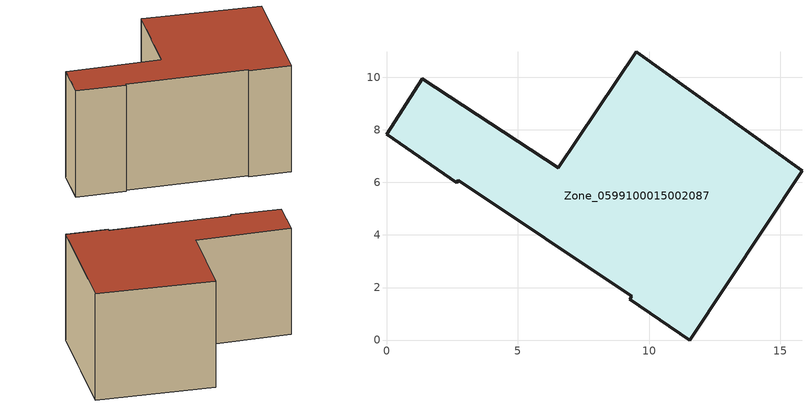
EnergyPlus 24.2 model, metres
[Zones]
Zone_0599100015002087
 floor ground (C_G): 11.55,0 9.27,1.55 9.34,1.66 2.73,6.08 2.67,5.98 0,7.83 1.36,9.95 6.55,6.56 9.5,10.97 15.82,6.45 z0.84
 wall outside (C_F): 9.5,10.97 6.55,6.56 1.36,9.95 0,7.83 2.67,5.98 2.73,6.08 9.34,1.66 9.27,1.55 11.55,0 15.82,6.45 9.5,10.97 z0.84:8.56
 roof outside (C_R): 2.73,6.08 9.34,1.66 9.27,1.55 11.55,0 15.82,6.45 9.5,10.97 6.55,6.56 1.36,9.95 0,7.83 2.67,5.98 z8.56
[BUILDING]
Pand.0599100015002087: North Axis=0; Terrain=City; Loads Convergence Tolerance Value=0.04; Temperature Convergence Tolerance Value=0.4; Solar Distribution=FullExterior; Maximum Number of Warmup Days=25; Minimum Number of Warmup Days=1
[Site:Location]
Rotterdam.The.Hague.AP_ZH_NLD Design_Conditions: Latitude=51.96; Longitude=4.45; Time Zone=1; Elevation=-4.5
[SITE:GROUNDTEMPERATURE:BUILDINGSURFACE]
18, 18, 18, 18, 18, 18, 18, 18, 18, 18, 18, 18
[MATERIAL] Thermal Absorptance=0.9; Solar Absorptance=0.7; Visible Absorptance=0.7
Name | Roughness | Thickness | Conductivity | Density | Specific Heat
G.TI.1965-1974 | MediumSmooth | 0.15 | 0.882353 | 540 | 1210
F.TI.1965-1974 | Rough | 0.3 | 0.697674 | 1920 | 840
R.TI.1965-1974 | MediumRough | 0.2 | 0.232558 | 1500 | 1000
[CONSTRUCTION]
C_G: G.TI.1965-1974
C_F: F.TI.1965-1974
C_R: R.TI.1965-1974
[ZONE]
Zone_0599100015002087: Type=1; Multiplier=1; Ceiling Height=Autocalculate; Volume=Autocalculate; Floor Area=autocalculate; Part of Total Floor Area=Yes
[ZONEINFILTRATION:DESIGNFLOWRATE]
Infil_Zone_0599100015002087: Zone or ZoneList or Space or SpaceList=Zone_0599100015002087; Schedule=AlwaysOn; Design Flow Rate Calculation Method=Flow/Area; Flow Rate per Floor Area=0.003; Constant Term Coefficient=1; Temperature Term Coefficient=0; Velocity Term Coefficient=0; Velocity Squared Term Coefficient=0
[HVACTEMPLATE:ZONE:IDEALLOADSAIRSYSTEM]
Zone_0599100015002087: Maximum Heating Supply Air Temperature=50; Minimum Cooling Supply Air Temperature=13; Maximum Heating Supply Air Humidity Ratio=0.0156; Minimum Cooling Supply Air Humidity Ratio=0.0077; Heating Limit=NoLimit; Cooling Limit=NoLimit; Dehumidification Control Type=ConstantSensibleHeatRatio; Cooling Sensible Heat Ratio=0.7; Dehumidification Setpoint=60; Humidification Control Type=None; Humidification Setpoint=30; Outdoor Air Method=None; Outdoor Air Flow Rate per Person=0.00944; Outdoor Air Flow Rate per Zone Floor Area=0; Outdoor Air Flow Rate per Zone=0; Demand Controlled Ventilation Type=None; Outdoor Air Economizer Type=NoEconomizer; Heat Recovery Type=None; Sensible Heat Recovery Effectiveness=0.7; Latent Heat Recovery Effectiveness=0.65
[ZONECONTROL:THERMOSTAT]
ThermostatControl_Zone_0599100015002087: Zone or ZoneList=Zone_0599100015002087; Control Type Schedule=DualSetpointControlType; Control 1=Thermostat_Zone_0599100015002087; Temperature Difference Between Cutout And Setpoint=0
[THERMOSTATSETPOINT:DUALSETPOINT]
Thermostat_Zone_0599100015002087: Heating Setpoint Temperature Schedule=HeatingSetpoint_Zone_0599100015002087; Cooling Setpoint Temperature Schedule=CoolingSetpoint_Zone_0599100015002087
[SCHEDULE:COMPACT]
HeatingSetpoint_Zone_0599100015002087: Through: 12/31, For: AllDays, Until: 24:00, 21
CoolingSetpoint_Zone_0599100015002087: Through: 12/31, For: AllDays, Until: 24:00, 24
DualSetpointControlType: Through: 12/31, For: AllDays, Until: 24:00, 4
AlwaysOn: Through: 12/31, For: AllDays, Until: 24:00, 1
